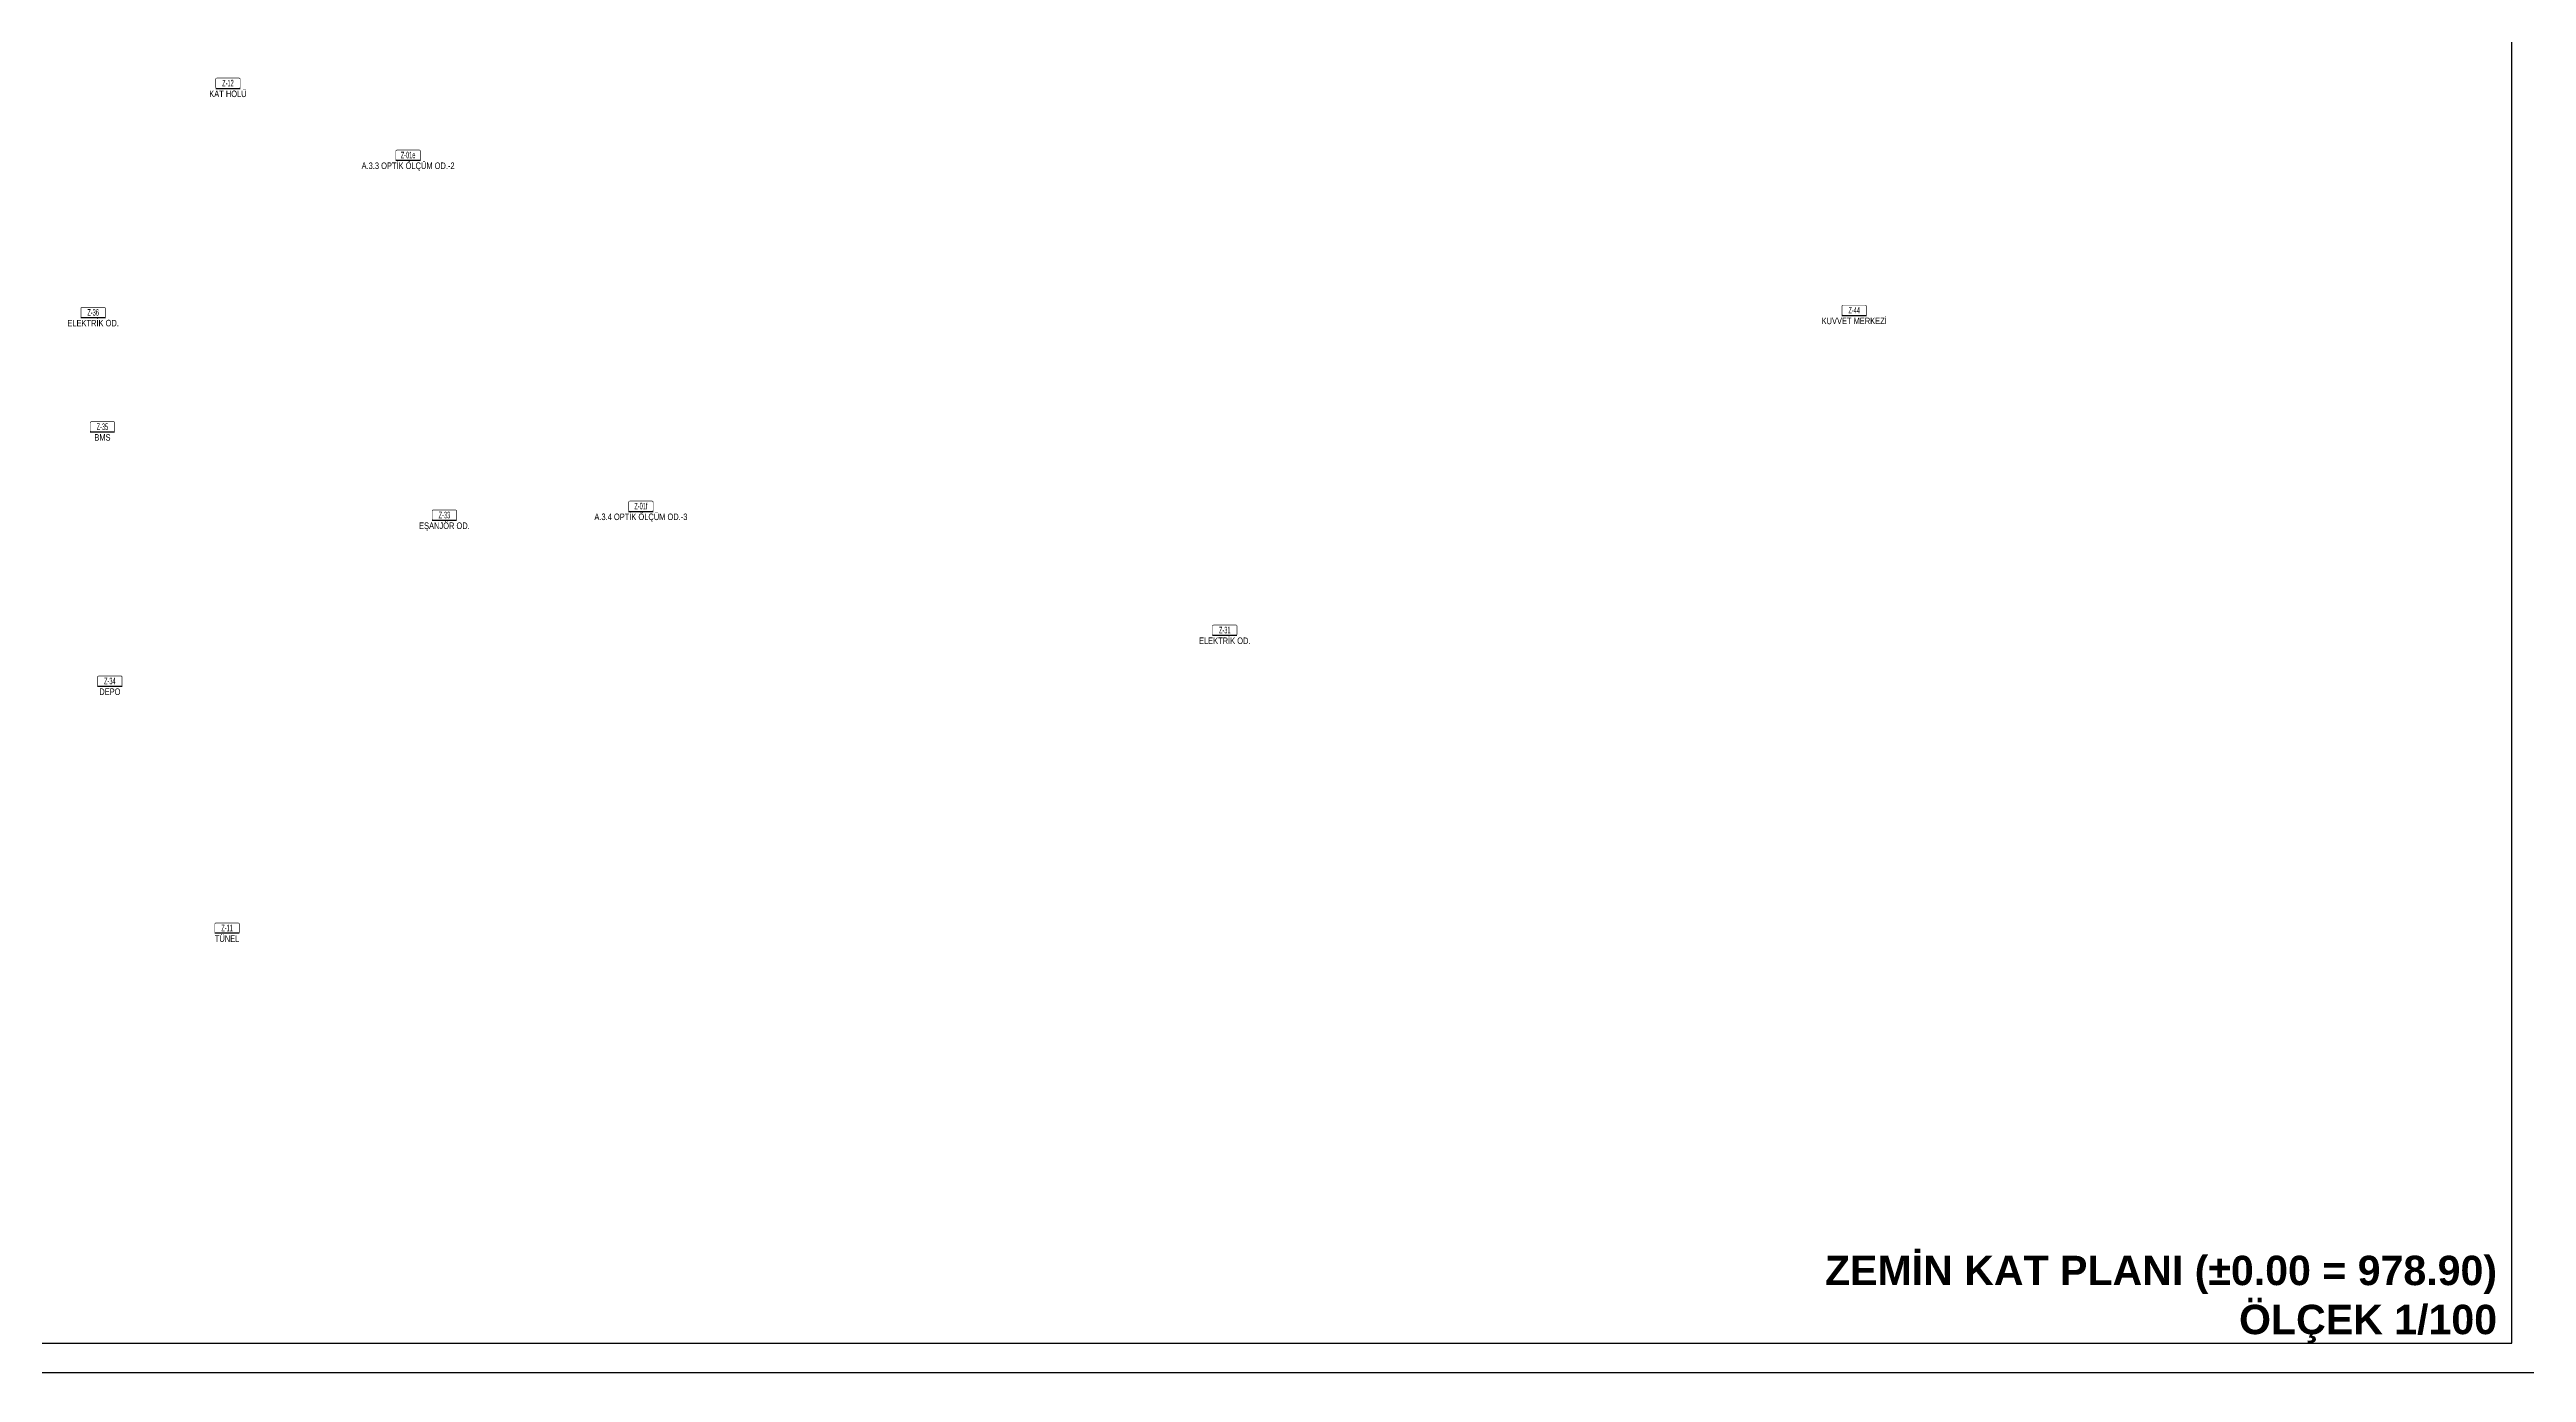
# Model space of a CAD drawing. Header units: centimetres. Extents: x 470464 to 524273, y 49611 to 59074.
# Drawn here: x 493693 to 502114, y 49611 to 54109 of the extents above; entities that cross this region are included whole.
import ezdxf
from ezdxf.enums import TextEntityAlignment as Align

# ---------------------------------------------------------------- set-up
doc = ezdxf.new("R2010")
doc.units = ezdxf.units.CM
doc.header["$MEASUREMENT"] = 0
doc.set_wipeout_variables(frame=1)
for name, color, linetype in [('-M-MAHAL-DEBILER', 7, 'Continuous'), ('-M-MAHAL-ETIKET-NOT', 7, 'Continuous'), ('-M-MAHAL-ETIKET-NOTM', 7, 'Continuous'), ('-M-MAHAL-ETK-', 7, 'Continuous'), ('-M-MAHAL-HAVA-DEGISIM', 7, 'Continuous'), ('-M-MAHAL-NO', 7, 'Continuous'), ('-M-MAHAL-NOM', 7, 'Continuous')]:
    doc.layers.add(name, color=color, linetype=linetype)
doc.layers.add('0-KRCN-Z-ANTET', color=71, linetype='Continuous', lineweight=30)
doc.layers.add('AS_YAZI', color=8, linetype='Continuous', lineweight=9)
doc.styles.add('-M-ISSO-TEXT-TTF', font='ARIALN.TTF')
doc.styles.add('-M-MHLETK-NOT', font='romans.shx', dxfattribs={"width": 0.7})
doc.styles.add('-M-MHLETK-TEXT', font='ARIALN.TTF', dxfattribs={"width": 0.7})
doc.styles.add('Kalin02', font='arialbd.ttf')

# ---------------------------------------------------------------- blocks, each defined once
blk = doc.blocks.new('M-MHLETK-YNG')
blk.add_wipeout([(-2.08, 1.74), (2.08, 1.74), (2.08, 0), (-2.08, 0)]).dxf.layer = '-M-MAHAL-ETK-'
at = {"layer": '-M-MAHAL-ETK-', "color": 0}
for p, q in [((-2.08, 0), (2.08, 0)), ((-1.16, 0), (-1.16, 0))]:
    blk.add_line(p, q, dxfattribs=at)
blk.add_lwpolyline([(-1.88, 1.74, 0.1, 0.1, 0), (1.88, 1.74, 0.1, 0.1, -0.414214), (2.08, 1.54, 0.1, 0.1, 0), (2.08, 0.2, 0.1, 0.1, -0.414214), (1.88, 0, 0.1, 0.1, 0), (-1.88, 0, 0.1, 0.1, -0.414214), (-2.08, 0.2, 0.1, 0.1, 0), (-2.08, 1.54, 0.1, 0.1, -0.414214)], format="xyseb", close=True, dxfattribs=at)
at = {"layer": '-M-MAHAL-DEBILER', "color": 4, "style": '-M-MHLETK-NOT', "width": 0.5, "flags": 8}
blk.add_attdef('DEBIS', text='', height=0.4, dxfattribs=at).set_placement((-2.17, 2.15), align=Align.MIDDLE_CENTER)
at = {"layer": '-M-MAHAL-DEBILER', "color": 191, "style": '-M-MHLETK-NOT', "width": 0.5, "flags": 8}
blk.add_attdef('DEBIR', text='', height=0.4, dxfattribs=at).set_placement((-1.61, 2.15), align=Align.MIDDLE_CENTER)
at = {"layer": '-M-MAHAL-DEBILER', "color": 31, "style": '-M-MHLETK-NOT', "width": 0.5, "flags": 8}
blk.add_attdef('DEBIF', text='', height=0.4, dxfattribs=at).set_placement((1.59, 2.15), align=Align.MIDDLE_CENTER)
at = {"layer": '-M-MAHAL-DEBILER', "color": 1, "style": '-M-MHLETK-NOT', "width": 0.5, "flags": 8}
blk.add_attdef('DEBIE', text='', height=0.4, dxfattribs=at).set_placement((2.32, 2.15), align=Align.MIDDLE_CENTER)
at = {"layer": '-M-MAHAL-ETIKET-NOT', "color": 3}
for tag, height, style, width, flags, p in [('KIS', 0.04, '-M-MHLETK-NOT', 0.5, 9, (-2.59, 1.62)), ('ALAN', 0.04, '-M-MHLETK-NOT', 0.5, 9, (-2.58, 1.56)), ('RH', 0.04, '-M-MHLETK-NOT', 0.5, 9, (-2.39, 1.62)), ('YUKSEKLIK', 0.04, '-M-MHLETK-NOT', 0.5, 9, (-2.32, 1.56)), ('YAZ', 0.04, '-M-MHLETK-NOT', 0.5, 9, (-2.18, 1.62)), ('MAH-ADI', 1.11, '-M-ISSO-TEXT-TTF', 0.8, 8, (0, -0.93))]:
    blk.add_attdef(tag, text='', height=height, dxfattribs=dict(at, style=style, width=width, flags=flags)).set_placement(p, align=Align.MIDDLE_CENTER)
at = {"layer": '-M-MAHAL-ETIKET-NOT', "color": 3, "style": '-M-MHLETK-NOT', "width": 0.5, "flags": 9}
for tag, p, height in [('HL', (-2.62, 1.49), 0.0286), ('KLKTR', (-2.62, 1.42), 0.04), ('RDY-BOY1', (-2.61, 1.37), 0.0286), ('RDY-BOY2', (-2.61, 1.32), 0.0286), ('RDY-BOY3', (-2.61, 1.27), 0.0286), ('RDY-BOY4', (-2.61, 1.22), 0.0286), ('KON-BOY1', (-2.61, 1.14), 0.0286), ('KON-BOY2', (-2.61, 1.09), 0.0286), ('KON-BOY3', (-2.61, 1.04), 0.0286), ('FCU-TIP1', (-2.61, 0.96), 0.0286), ('FCU-TIP2', (-2.61, 0.91), 0.0286), ('FCU-TIP3', (-2.61, 0.86), 0.0286), ('VRV-TIP1', (-2.61, 0.76), 0.0286), ('VRV-TIP2', (-2.61, 0.71), 0.0286), ('HLA', (-2.52, 1.49), 0.0286), ('FCU-ADET1', (-2.52, 0.96), 0.0286), ('FCU-ADET2', (-2.52, 0.91), 0.0286), ('FCU-ADET3', (-2.52, 0.86), 0.0286), ('VRV-ADET1', (-2.52, 0.76), 0.0286), ('VRV-ADET2', (-2.52, 0.71), 0.0286), ('RDY-TIP1', (-2.5, 1.37), 0.0286), ('RDY-TIP2', (-2.5, 1.32), 0.0286), ('RDY-TIP3', (-2.5, 1.27), 0.0286), ('RDY-TIP4', (-2.5, 1.22), 0.0286), ('KON-TIP1', (-2.5, 1.14), 0.0286), ('KON-TIP2', (-2.5, 1.09), 0.0286), ('KON-TIP3', (-2.5, 1.04), 0.0286), ('FCU-KAP1', (-2.4, 0.96), 0.0286), ('FCU-KAP2', (-2.4, 0.91), 0.0286), ('FCU-KAP3', (-2.4, 0.86), 0.0286), ('VRV-KAP1', (-2.4, 0.76), 0.0286), ('VRV-KAP2', (-2.4, 0.71), 0.0286), ('RDY-ADET1', (-2.39, 1.37), 0.0286), ('RDY-ADET2', (-2.39, 1.32), 0.0286), ('RDY-ADET3', (-2.39, 1.27), 0.0286), ('RDY-ADET4', (-2.39, 1.22), 0.0286), ('KON-ADET1', (-2.39, 1.14), 0.0286), ('KON-ADET2', (-2.39, 1.09), 0.0286), ('KON-ADET3', (-2.39, 1.04), 0.0286), ('FCU-DUY1', (-2.27, 0.96), 0.0286), ('FCU-DUY2', (-2.27, 0.91), 0.0286), ('FCU-DUY3', (-2.27, 0.86), 0.0286), ('VRV-DUY1', (-2.27, 0.76), 0.0286), ('VRV-DUY2', (-2.27, 0.71), 0.0286), ('RDY-ISI1', (-2.27, 1.37), 0.0286), ('RDY-ISI2', (-2.27, 1.32), 0.0286), ('RDY-ISI3', (-2.27, 1.27), 0.0286), ('RDY-ISI4', (-2.27, 1.22), 0.0286), ('KON-ISI1', (-2.27, 1.14), 0.0286), ('KON-ISI2', (-2.27, 1.09), 0.0286), ('KON-ISI3', (-2.27, 1.04), 0.0286), ('SHG', (-2.23, 1.49), 0.0286), ('AHU', (-2.23, 1.44), 0.0286), ('FCU-SOG1', (-2.15, 0.96), 0.0286), ('FCU-SOG2', (-2.15, 0.91), 0.0286), ('FCU-SOG3', (-2.15, 0.86), 0.0286), ('VRV-SOG1', (-2.15, 0.76), 0.0286), ('VRV-SOG2', (-2.15, 0.71), 0.0286), ('LHG', (-2.13, 1.49), 0.0286), ('RDY-BNP1', (-2.1, 1.37), 0.0286), ('RDY-BNP2', (-2.1, 1.32), 0.0286), ('RDY-BNP3', (-2.1, 1.27), 0.0286), ('RDY-BNP4', (-2.1, 1.22), 0.0286), ('KON-BNP1', (-2.1, 1.14), 0.0286), ('KON-BNP2', (-2.1, 1.09), 0.0286), ('KON-BNP3', (-2.1, 1.04), 0.0286), ('HG', (-2.04, 1.49), 0.0286), ('FCU-ISI1', (-2.04, 0.96), 0.0286), ('FCU-ISI2', (-2.04, 0.91), 0.0286), ('FCU-ISI3', (-2.04, 0.86), 0.0286), ('VRV-ISI1', (-2.04, 0.76), 0.0286), ('VRV-ISI2', (-2.04, 0.71), 0.0286), ('HGA', (-1.96, 1.49), 0.0286), ('EF', (-1.96, 1.44), 0.0286), ('RDY-BNK1', (-1.96, 1.37), 0.0286), ('RDY-BNK2', (-1.96, 1.32), 0.0286), ('RDY-BNK3', (-1.96, 1.27), 0.0286), ('RDY-BNK4', (-1.96, 1.22), 0.0286), ('KON-BNK1', (-1.96, 1.14), 0.0286), ('KON-BNK2', (-1.96, 1.09), 0.0286), ('KON-BNK3', (-1.96, 1.04), 0.0286), ('FCU-DEBI1', (-1.95, 0.96), 0.0286), ('FCU-DEBI2', (-1.95, 0.91), 0.0286), ('FCU-DEBI3', (-1.95, 0.86), 0.0286), ('VRV-DEBI1', (-1.95, 0.76), 0.0286), ('VRV-DEBI2', (-1.95, 0.71), 0.0286), ('FCU-BNP1', (-1.83, 0.96), 0.0286), ('FCU-BNP2', (-1.83, 0.91), 0.0286), ('FCU-BNP3', (-1.83, 0.86), 0.0286), ('VRV-BNP1', (-1.83, 0.76), 0.0286), ('VRV-BNP2', (-1.83, 0.71), 0.0286), ('FCU-BNK1', (-1.61, 0.96), 0.0286), ('FCU-BNK2', (-1.61, 0.91), 0.0286), ('FCU-BNK3', (-1.61, 0.86), 0.0286), ('VRV-BNK1', (-1.61, 0.76), 0.0286), ('VRV-BNK2', (-1.61, 0.71), 0.0286)]:
    blk.add_attdef(tag, p, '', height=height, dxfattribs=at)
at = {"layer": '-M-MAHAL-ETIKET-NOTM', "color": 3, "style": '-M-ISSO-TEXT-TTF', "width": 0.8, "flags": 8}
blk.add_attdef('MAH-ADI2', text='', height=1.11, dxfattribs=at).set_placement((0, -2.55), align=Align.MIDDLE_CENTER)
at = {"layer": '-M-MAHAL-HAVA-DEGISIM', "style": '-M-MHLETK-NOT', "width": 0.5, "flags": 8}
for tag, p in [('HAVADEG', (0, 3.61)), ('HAVA', (0, 2.4))]:
    blk.add_attdef(tag, text='', height=0.6, dxfattribs=at).set_placement(p, align=Align.MIDDLE_CENTER)
at = {"layer": '-M-MAHAL-NO', "color": 7, "style": '-M-MHLETK-TEXT', "width": 0.6, "flags": 8}
blk.add_attdef('MAH-NO', text='', height=1.11, dxfattribs=at).set_placement((0, 0.89), align=Align.MIDDLE_CENTER)
at = {"layer": '-M-MAHAL-NOM', "color": 7, "style": '-M-MHLETK-TEXT', "width": 0.6, "flags": 8}
blk.add_attdef('MAH-NOM', text='', height=1.11, dxfattribs=at).set_placement((0, 0.89), align=Align.MIDDLE_CENTER)

msp = doc.modelspace()

# ---------------------------------------------------------------- linework, layer by layer
at = {"layer": '0-KRCN-Z-ANTET'}
for points in [[(470464.07, 49611.26), (524273.1, 49611.26), (524273.1, 58611.26), (470464.07, 58611.26)], [(470564.07, 49711.26), (502064.07, 49711.26), (502064.07, 58511.26), (470564.07, 58511.26)]]:
    msp.add_lwpolyline(points, close=True, dxfattribs=at)

# ---------------------------------------------------------------- texts
at = {"layer": 'AS_YAZI', "insert": (502014.07, 49711.26), "char_height": 100, "attachment_point": 9, "style": 'Kalin02'}
msp.add_mtext_dynamic_manual_height_columns('ZEMİN KAT PLANI (%%P0.00 = 978.90) \\PÖLÇEK 1/100', width=31947.8546, gutter_width=1875, heights=[0], dxfattribs=at)

# ---------------------------------------------------------------- next in the draw order: block references
at = {"layer": '-M-MAHAL-ETK-', "xscale": 20, "yscale": 20, "zscale": 20}
for p, values in [((494299.08, 53977.12), {'MAH-NO': 'Z-12', 'MAH-ADI': 'KAT HOLÜ'}), ((494911.64, 53732.56), {'MAH-NO': 'Z-01e', 'MAH-ADI': 'A.3.3 OPTİK ÖLÇÜM OD.-2'}), ((493840.79, 53197.56), {'MAH-NO': 'Z-36', 'MAH-ADI': 'ELEKTRİK OD.'}), ((499828.46, 53205.06), {'MAH-NO': 'Z-44', 'MAH-ADI': 'KUVVET MERKEZİ'}), ((493872.33, 52808.96), {'MAH-NO': 'Z-35', 'MAH-ADI': 'BMS'}), ((495703.14, 52538.97), {'MAH-NO': 'Z-01f', 'MAH-ADI': 'A.3.4 OPTİK ÖLÇÜM OD.-3'}), ((495035.11, 52508.72), {'MAH-NO': 'Z-33', 'MAH-ADI': 'EŞANJÖR OD.'}), ((497688.29, 52117.56), {'MAH-NO': 'Z-31', 'MAH-ADI': 'ELEKTRİK OD.'}), ((493897.59, 51944.39), {'MAH-NO': 'Z-34', 'MAH-ADI': 'DEPO'})]:
    msp.add_blockref('M-MHLETK-YNG', p, dxfattribs=at).add_auto_attribs(values)
at = {"layer": '-M-MAHAL-ETK-'}
ref = msp.add_blockref('M-MHLETK-YNG', (494296.2, 51104.72), dxfattribs=dict(at, xscale=-20, yscale=20, zscale=20))
ref.add_attrib('MAH-NO', 'Z-11', dxfattribs={"layer": '-M-MAHAL-NO', "color": 7, "height": 22.222, "style": '-M-MHLETK-TEXT', "width": 0.6, "flags": 8}).set_placement((494296.2, 51122.5), align=Align.MIDDLE_CENTER)
ref.add_attrib('MAH-ADI', 'TÜNEL', dxfattribs={"layer": '-M-MAHAL-ETIKET-NOT', "color": 3, "height": 22.222, "style": '-M-ISSO-TEXT-TTF', "width": 0.8, "flags": 8}).set_placement((494296.2, 51086.09), align=Align.MIDDLE_CENTER)

doc.saveas('drawing.dxf')
